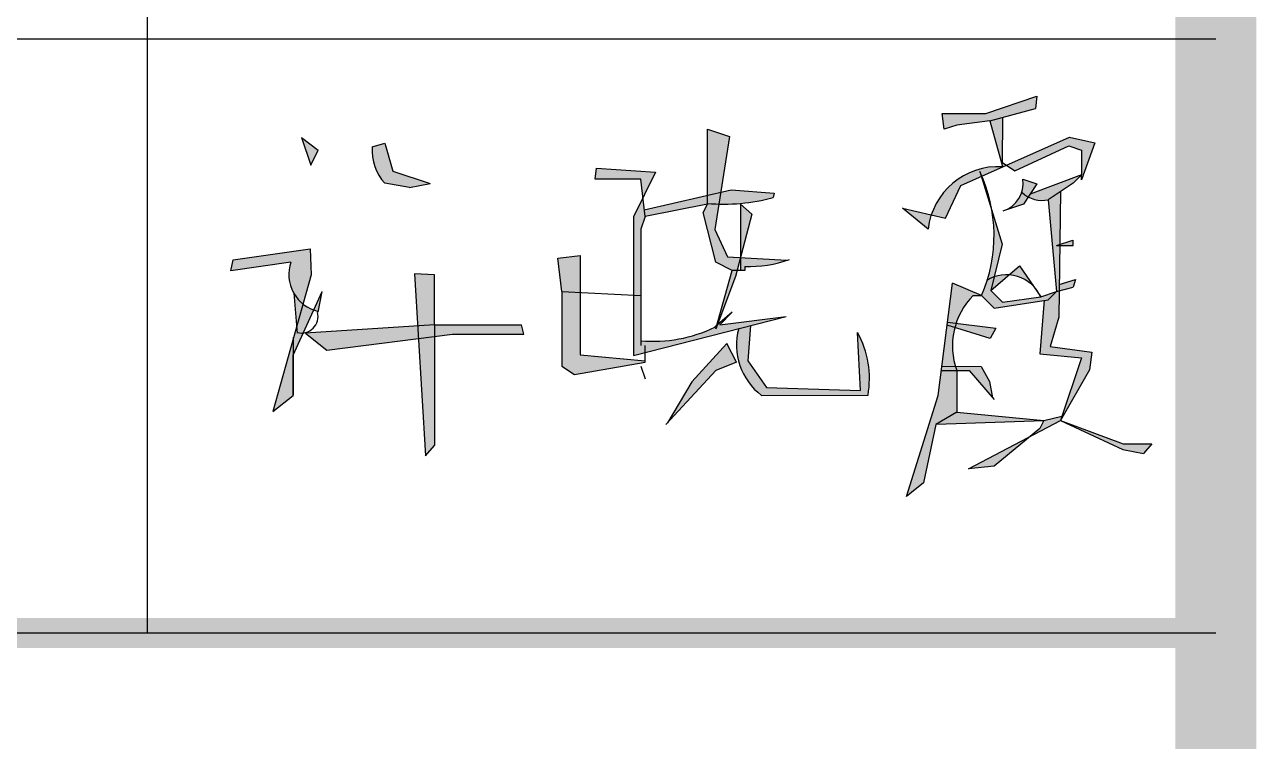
# Model space of a CAD drawing. Extents: x -427546 to -314919, y 698702 to 968782.
# Drawn here: x -342153 to -339871, y 789347 to 790674 of the extents above; entities that cross this region are included whole.
import ezdxf

# ---------------------------------------------------------------- set-up
doc = ezdxf.new("R2010")
doc.units = 0
doc.header["$LTSCALE"] = 1000
doc.header["$MEASUREMENT"] = 0
doc.layers.get('0').update_dxf_attribs({"linetype": 'CONTINUOUS'})
doc.layers.add('PP-PM-TK', color=7, linetype='CONTINUOUS')
doc.layers.add('PUB_TITLE', color=4, linetype='CONTINUOUS')

msp = doc.modelspace()

# ---------------------------------------------------------------- hatches: boundary and pattern name
h = msp.add_hatch(color=7)
h.paths.add_polyline_path([(-340279.8, 790518.5), (-340277.4, 790541.4), (-340372.1, 790508.9), (-340452.8, 790508.9), (-340449.2, 790480), (-340426.1, 790487.7), (-340364.5, 790495.4)])
h.paths.add_polyline_path([(-340340.7, 790501.9), (-340364.5, 790495.4), (-340341.3, 790410.5, 0.339084), (-340473.3, 790321.3), (-340446.6, 790315.1), (-340418.6, 790375.5), (-340380.5, 790392.5), (-340383.3, 790401.5, -0.007958), (-340379.6, 790392.9), (-340333.8, 790413.4), (-340341.4, 790418.4)])
h.paths.add_polyline_path([(-340473.3, 790321.3), (-340526.2, 790333.7), (-340479.1, 790295.1, -0.051384)])
h.paths.add_polyline_path([(-340170.3, 790454.6), (-340216.9, 790465.5), (-340333.8, 790413.4), (-340318.3, 790403), (-340218.2, 790449.2), (-340195.1, 790441.5), (-340195.1, 790395.3), (-340195.1, 790386.4)])
h.paths.add_polyline_path([(-340210.5, 790379.9), (-340195.1, 790395.3), (-340290.1, 790359.5), (-340293.4, 790354.7, 0.176333), (-340256.2, 790349.5)])
h.paths.add_polyline_path([(-340277.4, 790378.6), (-340303.4, 790387.6, -0.3617), (-340339.6, 790328.8), (-340302.2, 790341.4)])
h.paths.add_polyline_path([(-340233.6, 790364.5), (-340256.7, 790349.1), (-340241.3, 790179.7), (-340236.3, 790181), (-340235.1, 790264.4), (-340241.3, 790264.4), (-340235, 790266.5)])
h.paths.add_polyline_path([(-340210.6, 790274.6), (-340235, 790266.5), (-340235.1, 790264.4), (-340210.6, 790264.4)])
h.paths.add_polyline_path([(-340205.9, 790201.9), (-340236.1, 790192.6), (-340236.3, 790181), (-340210.5, 790187.4)])
h.paths.add_polyline_path([(-340309.7, 790227), (-340329.2, 790210.4, -0.183463), (-340284.4, 790189.9)])
h.paths.add_polyline_path([(-340341.6, 790267.2), (-340361.2, 790330.1, -0.111139), (-340367.4, 790201.8, -0.042082), (-340356.8, 790206.6)])
h = msp.add_hatch(color=7)
h.paths.add_polyline_path([(-340847.4, 790466.5), (-340888.1, 790480), (-340888.1, 790357.7), (-340863.7, 790363.4)])
h.paths.add_polyline_path([(-340764.6, 790361.5), (-340844.2, 790367.8), (-340863.7, 790363.4), (-340867.1, 790341.6, 0.072186), (-340766, 790353.4)])
h.paths.add_polyline_path([(-340863.7, 790363.4), (-340888.1, 790357.7), (-340888.1, 790342.8, 0.014855), (-340867.1, 790341.6)])
h.paths.add_polyline_path([(-340888.1, 790357.7), (-341005, 790330.7), (-341003.6, 790318.3), (-340888.1, 790341.4)])
h.paths.add_polyline_path([(-340867.1, 790341.6, -0.014855), (-340888.1, 790342.8), (-340888.1, 790341.4), (-340895.8, 790326), (-340872.7, 790233.6), (-340841.9, 790218.2), (-340833.3, 790218.2), (-340826.9, 790242.3), (-340850.6, 790243.7), (-340874.5, 790294.6)])
h.paths.add_polyline_path([(-340805.5, 790322.8), (-340826.5, 790341.4), (-340826.5, 790243.7)])
h.paths.add_polyline_path([(-340740.7, 790237.3), (-340826.5, 790242.3), (-340826.5, 790218.2), (-340818.8, 790218.2), (-340818.5, 790226.1, 0.08877)])
h.paths.add_polyline_path([(-340836.1, 790207.4), (-340833.3, 790218.2), (-340841.9, 790218.2), (-340871.1, 790116.1), (-340870.3, 790116.8)])
h.paths.add_polyline_path([(-340984.1, 790400.7), (-341093.8, 790407.8), (-341096, 790387.6), (-341011.3, 790387.6), (-341007.5, 790353.1)])
h = msp.add_hatch(color=7)
h.paths.add_polyline_path([(-341609.6, 790441.4), (-341640.4, 790464.5), (-341623.2, 790413.7)])
h.paths.add_polyline_path([(-341232.3, 790118), (-341394, 790118), (-341394, 790096.4), (-341360.3, 790100.7), (-341228, 790100.7)])
h.paths.add_polyline_path([(-341394, 790210.4), (-341431, 790212.4), (-341425.2, 790116), (-341394, 790118)])
h.paths.add_polyline_path([(-341423.7, 790092.6), (-341425.2, 790116), (-341632.7, 790102.6), (-341593, 790071)])
h.paths.add_polyline_path([(-341394, 790096.4), (-341423.7, 790092.6), (-341410.5, 789875), (-341394, 789894.7)])
h.paths.add_polyline_path([(-341394, 790118), (-341425.2, 790116), (-341423.7, 790092.6), (-341394, 790096.4)])
h.paths.add_polyline_path([(-341655.8, 790061.9), (-341655.8, 790091.5), (-341693.3, 789957.1), (-341655.8, 789987.1)])
for points in [[(-341470.7, 790402.6), (-341485.8, 790454), (-341509.1, 790447.1, 0.201495), (-341486.1, 790380), (-341440.2, 790372.1), (-341401.7, 790379.8)], [(-340778.3, 790001.9), (-340813.2, 790051.3), (-340808, 790116.6), (-340830.1, 790111, 0.301702), (-340788, 789987.2), (-340590.4, 789987.7, 0.17038), (-340609.7, 790103.4), (-340604.5, 789996)]]:
    msp.add_hatch(color=7).paths.add_polyline_path(points)
h = msp.add_hatch(color=7)
h.paths.add_polyline_path([(-341124, 790245.9), (-341165.3, 790241.3), (-341157.6, 790179.7), (-341124, 790178)])
h.paths.add_polyline_path([(-341124, 790178), (-341157.6, 790179.7), (-341157.6, 790041.1), (-341134.5, 790025.7), (-341003.6, 790048.8), (-341003.6, 790050.9), (-341124, 790062.2)])
h.paths.add_polyline_path([(-341011.3, 790295.2), (-341003.6, 790318.3), (-341007.5, 790353.1), (-341024.8, 790317.6), (-341024.8, 790172.7), (-341011.3, 790172)])
h = msp.add_hatch(color=7)
h.paths.add_polyline_path([(-341622.6, 790210.1), (-341624.4, 790258.5), (-341767, 790238.1), (-341771.3, 790218.1), (-341659.9, 790234, 0.316502), (-341637.6, 790156.5)])
h.paths.add_polyline_path([(-341637.6, 790156.5, -0.093478), (-341654.5, 790176.2), (-341649.2, 790115.1)])
h = msp.add_hatch(color=7)
h.paths.add_polyline_path([(-340426.1, 790033.4, -0.289345), (-340395.5, 790172.2), (-340379.9, 790172), (-340433.8, 790195.1), (-340460.2, 789987.1), (-340519.4, 789800.3), (-340487.7, 789825.5), (-340464.6, 789933.3), (-340426.1, 789956.4)])
h.paths.add_polyline_path([(-340426.1, 789956.4), (-340463.2, 789934.2), (-340264.4, 789941)])
h.paths.add_polyline_path([(-340288.6, 789912.1), (-340404.1, 789851.4), (-340356.8, 789856.3)])
h.paths.add_polyline_path([(-340233.6, 789941), (-340231, 789948.7), (-340264.4, 789941), (-340272.1, 789925.6), (-340288.6, 789912.1)])
h.paths.add_polyline_path([(-340175.8, 790067.5), (-340253.1, 790077.8), (-340237, 790132.3), (-340236.3, 790181), (-340241.3, 790179.7), (-340256.7, 790164.3), (-340263.9, 790163.2), (-340272.1, 790064.2), (-340195.1, 790056.5), (-340233.6, 789941), (-340180.2, 790034.4)])
h.paths.add_polyline_path([(-340064.3, 789897.7), (-340117.5, 789897.7), (-340233.6, 789941), (-340118.1, 789887.1), (-340079.6, 789879.4)])
h = msp.add_hatch(color=7)
h.paths.add_polyline_path([(-340356.8, 790206.6, 0.049956), (-340369.3, 790200.7, -0.027433), (-340379.9, 790172), (-340356.8, 790148.9), (-340256.7, 790164.3), (-340241.3, 790179.7), (-340270.4, 790169.4), (-340341.4, 790159.9), (-340363.1, 790181.3)])
h.paths.add_polyline_path([(-340329.2, 790210.4, 0.101611), (-340356.8, 790206.6), (-340363.1, 790181.3)])
h = msp.add_hatch(color=7)
h.paths.add_polyline_path([(-341617.6, 790145.2, -0.082397), (-341637.6, 790156.5), (-341649.2, 790115.1), (-341648.2, 790103.6, 0.090989), (-341637.1, 790102.7)])
h.paths.add_polyline_path([(-341637.1, 790102.7, -0.090989), (-341648.2, 790103.6), (-341649.2, 790115.1), (-341655.8, 790091.5), (-341655.8, 790061.9)])
h.paths.add_polyline_path([(-341601.9, 790179.6), (-341617.6, 790145.2, 0.031194), (-341609.2, 790142.7)])
h = msp.add_hatch(color=7)
h.paths.add_polyline_path([(-341011.3, 790172), (-341024.8, 790172.7), (-341024.8, 790061.3), (-340741.8, 790133.5), (-340865, 790118.1), (-340841.9, 790141.2), (-340870.3, 790116.8), (-340872.7, 790110.4), (-340871.1, 790116.1), (-340874.2, 790113.5, -0.135109), (-341011.3, 790088.3)])
h.paths.add_polyline_path([(-340852.1, 790083.3), (-340917.1, 790012.5), (-340962.2, 789936.4), (-340872.7, 790033.4), (-340834.2, 790048.8)])
h = msp.add_hatch(color=7)
h.paths.add_polyline_path([(-340353.3, 790111.7), (-340427.1, 790120.8, 0.015252), (-340429.4, 790113), (-340364, 790092.7)])
h.paths.add_polyline_path([(-340380.6, 790040.4), (-340428.6, 790041.1, 0.015189), (-340426.1, 790033.4), (-340403, 790033.4), (-340359.7, 789982.9), (-340365.2, 790013.1)])

# ---------------------------------------------------------------- linework, layer by layer
at = {"color": 7}
for p, q in [((-340341.4, 790418.4), (-340340.7, 790501.9)), ((-340195.1, 790395.3), (-340290.1, 790359.5)), ((-340195.1, 790386.4), (-340195.1, 790395.3)), ((-340895.8, 790326), (-340888.1, 790341.4)), ((-340818.5, 790226.1), (-340818.8, 790218.2)), ((-340395.5, 790172.2), (-340379.9, 790172)), ((-340363.1, 790181.3), (-340341.4, 790159.9)), ((-340270.4, 790169.4), (-340241.3, 790179.7)), ((-340341.4, 790159.9), (-340270.4, 790169.4)), ((-340841.9, 790141.2), (-340874.2, 790113.5))]:
    msp.add_line(p, q, dxfattribs=at)
for points in [[(-340449.2, 790480), (-340452.8, 790508.9), (-340372.1, 790508.9), (-340277.4, 790541.4), (-340279.8, 790518.5)], [(-340888.1, 790480), (-340847.4, 790466.5), (-340874.5, 790294.6), (-340850.6, 790243.7), (-340740.7, 790237.3)], [(-341640.4, 790464.5), (-341623.2, 790413.7), (-341609.6, 790441.4)], [(-341509.1, 790447.1), (-341485.8, 790454), (-341470.7, 790402.6), (-341401.7, 790379.8)], [(-340526.2, 790333.7), (-340446.6, 790315.1), (-340418.6, 790375.5), (-340216.9, 790465.5), (-340170.3, 790454.6), (-340195.1, 790386.4)], [(-341096, 790387.6), (-341093.8, 790407.8), (-340984.1, 790400.7), (-341024.8, 790317.6), (-341024.8, 790061.3), (-340741.8, 790133.5)], [(-340383.3, 790401.5), (-340341.6, 790267.2), (-340363.1, 790181.3), (-340309.7, 790227), (-340270.4, 790169.4)], [(-340303.4, 790387.6), (-340277.4, 790378.6), (-340302.2, 790341.4), (-340339.6, 790328.8)], [(-341005, 790330.7), (-340844.2, 790367.8), (-340764.6, 790361.5), (-340766, 790353.4)], [(-340233.6, 790364.5), (-340237, 790132.3), (-340253.1, 790077.8), (-340175.8, 790067.5), (-340180.2, 790034.4), (-340233.6, 789941), (-340117.5, 789897.7), (-340064.3, 789897.7), (-340079.6, 789879.4)], [(-340826.5, 790341.4), (-340805.5, 790322.8), (-340836.1, 790207.4), (-340872.7, 790110.4)], [(-340241.3, 790264.4), (-340210.6, 790274.6), (-340210.6, 790264.4)], [(-341771.3, 790218.1), (-341767, 790238.1), (-341624.4, 790258.5), (-341622.6, 790210.1), (-341693.3, 789957.1), (-341655.8, 789987.1), (-341655.8, 790061.9), (-341601.9, 790179.6)], [(-341165.3, 790241.3), (-341124, 790245.9), (-341124, 790062.2), (-341003.6, 790050.9)], [(-341394, 790210.4), (-341431, 790212.4), (-341410.5, 789875), (-341394, 789894.7)], [(-340487.7, 789825.5), (-340519.4, 789800.3), (-340460.2, 789987.1), (-340433.8, 790195.1)], [(-340236.1, 790192.6), (-340205.9, 790201.9), (-340210.5, 790187.4)], [(-341632.7, 790102.6), (-341593, 790071), (-341360.3, 790100.7), (-341228, 790100.7), (-341232.3, 790118)], [(-340808, 790116.6), (-340813.2, 790051.3), (-340778.3, 790001.9), (-340604.5, 789996), (-340609.7, 790103.4)], [(-340443, 790122.7), (-340353.3, 790111.7), (-340364, 790092.7), (-340443.6, 790117.4)], [(-340834.2, 790048.8), (-340852.1, 790083.3), (-340917.1, 790012.5), (-340962.2, 789936.4)], [(-340453.3, 790041.5), (-340380.6, 790040.4), (-340365.2, 790013.1), (-340359.7, 789982.9)], [(-340463.2, 789934.2), (-340264.4, 789941)], [(-340356.8, 789856.3), (-340404.1, 789851.4), (-340233.6, 789941)]]:
    msp.add_lwpolyline(points, dxfattribs=at)
for points in [[(-340364.5, 790495.4, 0), (-340279.8, 790518.5, 0)], [(-340364.5, 790495.4, 0), (-340426.1, 790487.7, 0), (-340449.2, 790480, 0)], [(-340364.5, 790495.4, 0), (-340341.4, 790410.7, 0)], [(-340888.1, 790341.4, 0), (-340888.1, 790480, 0)], [(-341640.4, 790464.5, 0), (-341609.6, 790441.4, 0)], [(-340341.4, 790418.4, 0), (-340318.3, 790403, 0), (-340218.2, 790449.2, 0), (-340195.1, 790441.5, 0), (-340195.1, 790395.3, 0), (-340210.5, 790379.9, 0), (-340256.7, 790349.1, 0), (-340241.3, 790179.7, 0), (-340210.5, 790187.4, 0)], [(-341440.2, 790372.1, 0), (-341486.1, 790380, 0)], [(-341440.2, 790372.1, 0), (-341401.7, 790379.8, 0)], [(-341003.6, 790318.3, 0), (-341011.3, 790387.6, 0), (-341096, 790387.6, 0)], [(-340888.1, 790341.4, 0), (-341003.6, 790318.3, 0), (-341011.3, 790295.2, 0), (-341011.3, 790079.6, 0)], [(-340826.5, 790341.4, 0), (-340826.5, 790218.2, 0)], [(-340479.1, 790295.1, 0), (-340526.2, 790333.7, 0)], [(-340872.7, 790110.4, 0), (-340841.9, 790218.2, 0), (-340872.7, 790233.6, 0), (-340895.8, 790326, 0)], [(-340241.3, 790264.4, 0), (-340210.5, 790264.4, 0)], [(-341157.6, 790179.7, 0), (-341165.3, 790241.3, 0)], [(-341659.9, 790234, 0), (-341771.3, 790218.1, 0)], [(-340818.8, 790218.2, 0), (-340841.9, 790218.2, 0)], [(-341394, 790118, 0), (-341394, 790210.4, 0)], [(-340379.9, 790172, 0), (-340433.8, 790195.1, 0)], [(-341654.5, 790176.2, 0), (-341648.1, 790102.6, 0)], [(-341609.6, 790141.1, 0), (-341601.9, 790179.6, 0)], [(-341157.6, 790179.7, 0), (-341011.3, 790172, 0)], [(-341157.6, 790179.7, 0), (-341157.6, 790041.1, 0), (-341134.5, 790025.7, 0), (-341003.6, 790048.8, 0), (-341003.6, 790079.6, 0)], [(-340379.9, 790172, 0), (-340356.8, 790148.9, 0), (-340256.7, 790164.3, 0), (-340241.3, 790179.7, 0)], [(-340263.9, 790163.2, 0), (-340272.1, 790064.2, 0), (-340195.1, 790056.5, 0), (-340233.6, 789941, 0), (-340118.1, 789887.1, 0), (-340079.6, 789879.4, 0)], [(-340841.9, 790141.2, 0), (-340865, 790118.1, 0)], [(-340865, 790118.1, 0), (-340741.8, 790133.5, 0)], [(-341394, 790118, 0), (-341632.7, 790102.6, 0)], [(-341394, 790118, 0), (-341232.3, 790118, 0)], [(-341394, 790118, 0), (-341394, 789894.7, 0)], [(-341655.8, 790094.9, 0), (-341655.8, 789987.1, 0)], [(-341011.3, 790041.1, 0), (-341003.6, 790018, 0)], [(-340834.2, 790048.8, 0), (-340872.7, 790033.4, 0), (-340965.1, 789933.3, 0)], [(-340454.3, 790033.4, 0), (-340403, 790033.4, 0)], [(-340426.1, 790033.4, 0), (-340426.1, 789956.4, 0), (-340264.4, 789941, 0), (-340272.1, 789925.6, 0), (-340356.8, 789856.3, 0)], [(-340403, 790033.4, 0), (-340356.8, 789979.5, 0)], [(-340788, 789987.2, 0), (-340590.4, 789987.7, 0)], [(-340426.1, 789956.4, 0), (-340464.6, 789933.3, 0), (-340487.7, 789825.5, 0)], [(-340264.4, 789941, 0), (-340231, 789948.7, 0)]]:
    msp.add_polyline3d(points, dxfattribs=at)
for centre, radius, start, end in [((-341417.7, 790440.9), 91.6, 176.1421, 221.7113), ((-340349.1, 790279.8), 130.9, 86.633, 173.29), ((-340635.6, 790283), 278.8, 336.5406, 25.151), ((-340356.8, 790379.9), 53.9, 288.435, 8.131), ((-340857.3, 790695.6), 354.2, 265.03, 284.931), ((-340267.7, 790403.2), 55, 227.5837, 282.11), ((-340811.1, 790449.2), 223.3, 268.091, 289.654), ((-341593.7, 790211.1), 70.1, 160.9158, 257.184), ((-340333.7, 790141.2), 69.3, 23.963, 122.005), ((-340300.9, 790078.6), 133.1, 135.2732, 199.8234), ((-341640.4, 790133.4), 30.8, 255.964, 14.036), ((-340988.5, 790350), 262.7, 265.0164, 295.7948), ((-340715.8, 790080.8), 118.2, 165.1869, 232.3416), ((-340764.9, 790018), 177.1, 350.134, 28.811)]:
    msp.add_arc(centre, radius, start, end, dxfattribs=at)
at = {"layer": 'PP-PM-TK', "color": 4, "const_width": 22}
msp.add_lwpolyline([(-345995.8, 789547.3), (-339945.8, 789547.3)], dxfattribs=at)
at = {"layer": 'PUB_TITLE', "color": 4}
for p, q in [((-341925.8, 789547.3), (-341925.8, 797247.3)), ((-345995.8, 790647.3), (-339945.8, 790647.3)), ((-345995.8, 789547.3), (-339945.8, 789547.3))]:
    msp.add_line(p, q, dxfattribs=at)
at = {"layer": 'PUB_TITLE', "const_width": 150}
msp.add_lwpolyline([(-423795.8, 771656.9), (-339945.8, 771656.9), (-339945.8, 831656.9), (-423795.8, 831656.9)], close=True, dxfattribs=at)
at = {"layer": 'PUB_TITLE', "color": 4, "const_width": 55}
msp.add_lwpolyline([(-345995.8, 789547.3), (-339945.8, 789547.3)], dxfattribs=at)

doc.saveas('drawing.dxf')
